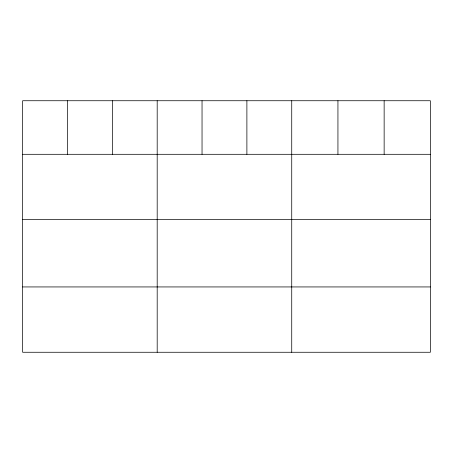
<?xml version="1.0" encoding="UTF-8"?>
<svg xmlns="http://www.w3.org/2000/svg" width="453" height="453" viewBox="0 0 453 453"><rect width="100%" height="100%" fill="white"/><g stroke="black" fill="none" stroke-linecap="round" stroke-linejoin="round"><path stroke-width="0.68" d="M430.35 154.303L430.35 352.264L22.65 352.264L22.65 100.736L430.35 100.736L430.35 154.303L22.65 154.303M22.65 219.631L430.35 219.631M22.65 286.936L430.35 286.936M384.144 100.736L384.144 154.303M337.938 100.736L337.938 154.303M291.732 100.736L291.732 352.264M246.885 100.736L246.885 154.303M202.038 100.736L202.038 154.303M157.191 100.736L157.191 352.264M112.344 100.736L112.344 154.303M67.497 100.736L67.497 154.303"/></g></svg>
